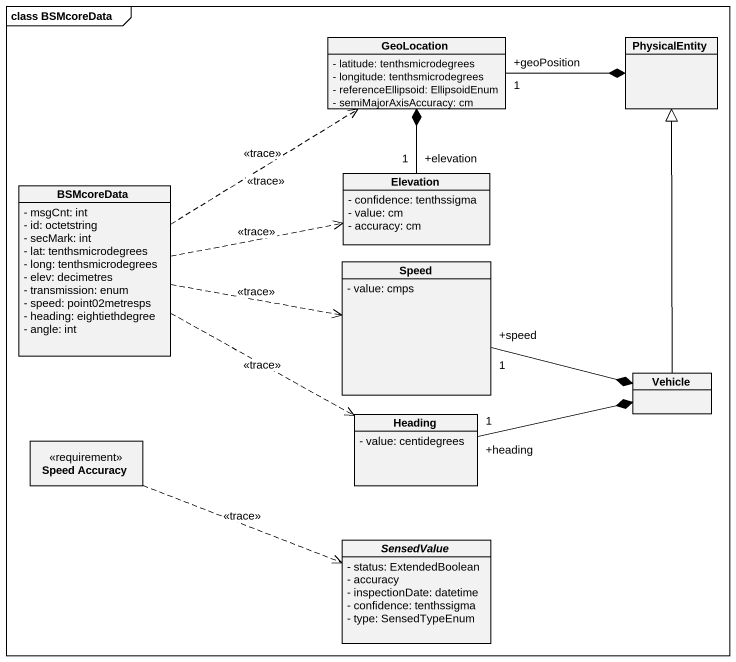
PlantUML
@startuml
mainframe class BSMcoreData
hide circle
hide empty members
skinparam classAttributeIconSize 0
class GeoLocation {
  - latitude: tenthsmicrodegrees
  - longitude: tenthsmicrodegrees
  - referenceEllipsoid: EllipsoidEnum
  - semiMajorAxisAccuracy: cm
}
class PhysicalEntity
class BSMcoreData {
  - msgCnt: int
  - id: octetstring
  - secMark: int
  - lat: tenthsmicrodegrees
  - long: tenthsmicrodegrees
  - elev: decimetres
  - transmission: enum
  - speed: point02metresps
  - heading: eightiethdegree
  - angle: int
}
class Elevation {
  - confidence: tenthssigma
  - value: cm
  - accuracy: cm
}
class Speed {
  - value: cmps
}
class Vehicle
class "Speed Accuracy" as Speed_Accuracy <<requirement>>
class Heading {
  - value: centidegrees
}
abstract class SensedValue {
  - status: ExtendedBoolean
  - accuracy
  - inspectionDate: datetime
  - confidence: tenthssigma
  - type: SensedTypeEnum
}
PhysicalEntity *-left- "+geoPosition\n1" GeoLocation
BSMcoreData .up.> GeoLocation : <<trace>>
BSMcoreData .up.> GeoLocation : <<trace>>
BSMcoreData .right.> Elevation : <<trace>>
BSMcoreData .right.> Speed : <<trace>>
BSMcoreData .right.> Heading : <<trace>>
Elevation "+elevation\n1" -up-* GeoLocation
Speed "+speed\n1" -right-* Vehicle
Vehicle -up-|> PhysicalEntity
Speed_Accuracy .right.> SensedValue : <<trace>>
Heading "+heading\n1" -right-* Vehicle
@enduml
